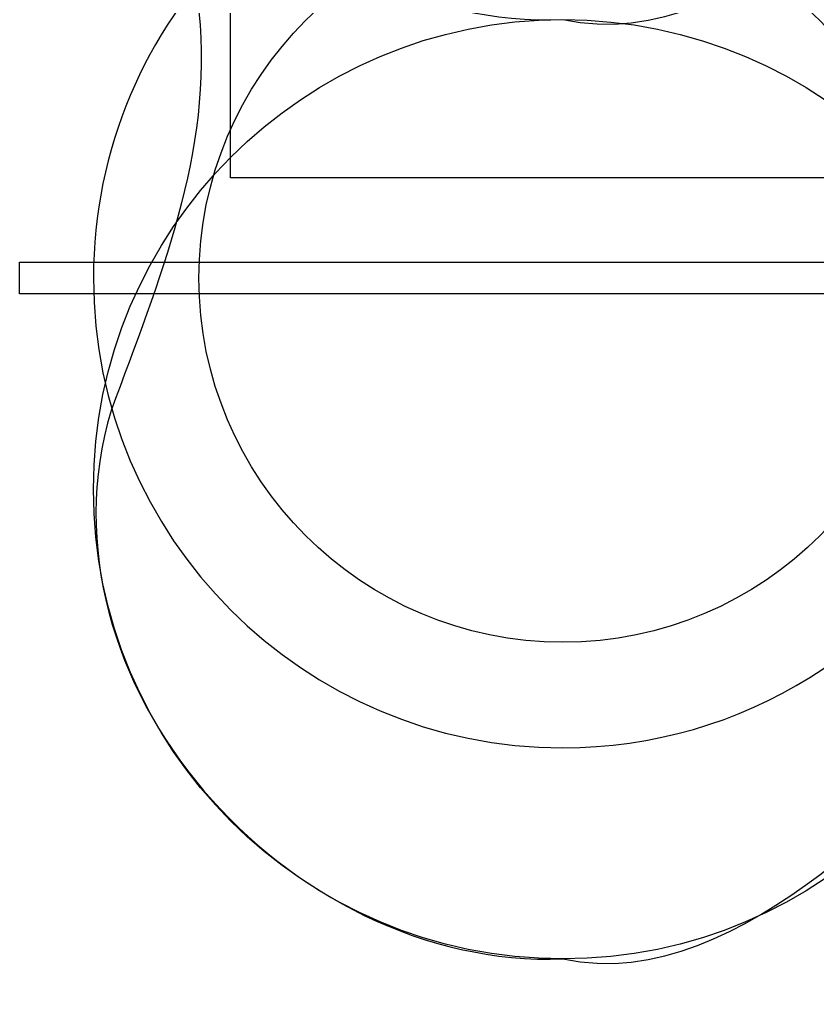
# Model space of a CAD drawing. Header units: millimetres. Extents: x -187 to 1672, y 34 to 1167.
# Drawn here: x -26.5 to 259.4, y 110.6 to 461.1 of the extents above; entities that cross this region are included whole.
import ezdxf

# ---------------------------------------------------------------- set-up
doc = ezdxf.new("R2010")
doc.units = ezdxf.units.MM
for name, color, linetype in [('backup_beer_A_shape', 7, 'CONTINUOUS'), ('backup_beer_A_shape_9er_copy', 7, 'CONTINUOUS'), ('beer_A_holes', 7, 'CONTINUOUS'), ('beer_A_shape_12er', 7, 'CONTINUOUS'), ('beer_A_shape_fucked', 7, 'CONTINUOUS'), ('tabs', 7, 'CONTINUOUS')]:
    doc.layers.add(name, color=color, linetype=linetype)

msp = doc.modelspace()

# ---------------------------------------------------------------- linework, layer by layer
at = {"layer": 'backup_beer_A_shape', "color": 7}
msp.add_lwpolyline([(0, 292.95515)], close=True, dxfattribs=at)
for points in [[(0, 292.95515), (0, 385.95374), (75.355256, 461.14411), (168.18897, 461.14411)], [(168.18897, 461.14411), (261.02269, 461.14411), (336.37794, 385.78885), (336.37794, 292.95515)], [(168.18897, 124.7662), (75.355256, 124.7662), (0, 200.12143), (0, 292.95515)], [(336.37794, 292.95515), (336.37794, 200.12143), (261.02269, 124.7662), (168.18897, 124.7662)]]:
    msp.add_open_spline(points, degree=3, dxfattribs=at)
at = {"layer": 'backup_beer_A_shape_9er_copy', "color": 7}
for points in [[(49.133839, 517.83701), (1182.992139, 517.83701), (1182.992139, 404.45118), (49.133839, 404.45118)], [(0, 292.95515)]]:
    msp.add_lwpolyline(points, close=True, dxfattribs=at)
for points in [[(0, 292.95515), (0, 385.95374), (75.355256, 461.14411), (168.18897, 461.14411)], [(168.18897, 461.14411), (261.02269, 461.14411), (336.37794, 385.78885), (336.37794, 292.95515)], [(168.18897, 124.7662), (75.355256, 124.7662), (0, 200.12143), (0, 292.95515)], [(336.37794, 292.95515), (336.37794, 200.12143), (261.02269, 124.7662), (168.18897, 124.7662)]]:
    msp.add_open_spline(points, degree=3, dxfattribs=at)
at = {"layer": 'beer_A_holes', "color": 7}
msp.add_lwpolyline([(37.795274, 368.5457)], close=True, dxfattribs=at)
for points in [[(37.795274, 368.5457), (37.795274, 440.64574), (96.216764, 498.93939), (168.18897, 498.93939)], [(168.18897, 498.93939), (240.16118, 498.93939), (298.58267, 440.5179), (298.58267, 368.5457)], [(168.18897, 238.152), (96.216764, 238.152), (37.795274, 296.57349), (37.795274, 368.5457)], [(298.58267, 368.5457), (298.58267, 296.57349), (240.16118, 238.152), (168.18897, 238.152)]]:
    msp.add_open_spline(points, degree=3, dxfattribs=at)
at = {"layer": 'beer_A_shape_12er', "color": 7}
for points in [[(49.134764, 487.35975), (18.780137, 456.94927), (0, 414.96792), (0, 368.5453)], [(0, 368.5453), (0, 275.71167), (75.355828, 200.35589), (168.18945, 200.35589)], [(168.18945, 200.35589), (233.11508, 200.35589), (289.45189, 237.23881), (317.48046, 291.15663)]]:
    msp.add_open_spline(points, degree=3, dxfattribs=at)
at = {"layer": 'beer_A_shape_fucked', "color": 7}
for points in [[(6.327894, 657.53213), (-22.697474, 560.26215), (69.769326, 457.49004), (168.18945, 461.14414)], [(168.18945, 461.14414), (234.19539, 446.99298), (296.01018, 528.65467), (323.05824, 542.19966)], [(37.794922, 463.89329), (43.061762, 413.83224), (23.272202, 367.21244), (6.327894, 321.15419)], [(6.327894, 321.15419), (-22.697474, 223.88421), (69.769326, 121.1121), (168.18945, 124.7662)], [(168.18945, 124.7662), (234.19539, 110.615), (296.01018, 192.27673), (323.05824, 205.82172)]]:
    msp.add_open_spline(points, degree=3, dxfattribs=at)
at = {"layer": 'tabs', "color": 7}
msp.add_lwpolyline([(-26.456669, 374.215), (1313.235831, 374.215), (1313.235831, 362.876418), (-26.456669, 362.876418)], close=True, dxfattribs=at)

doc.saveas('drawing.dxf')
